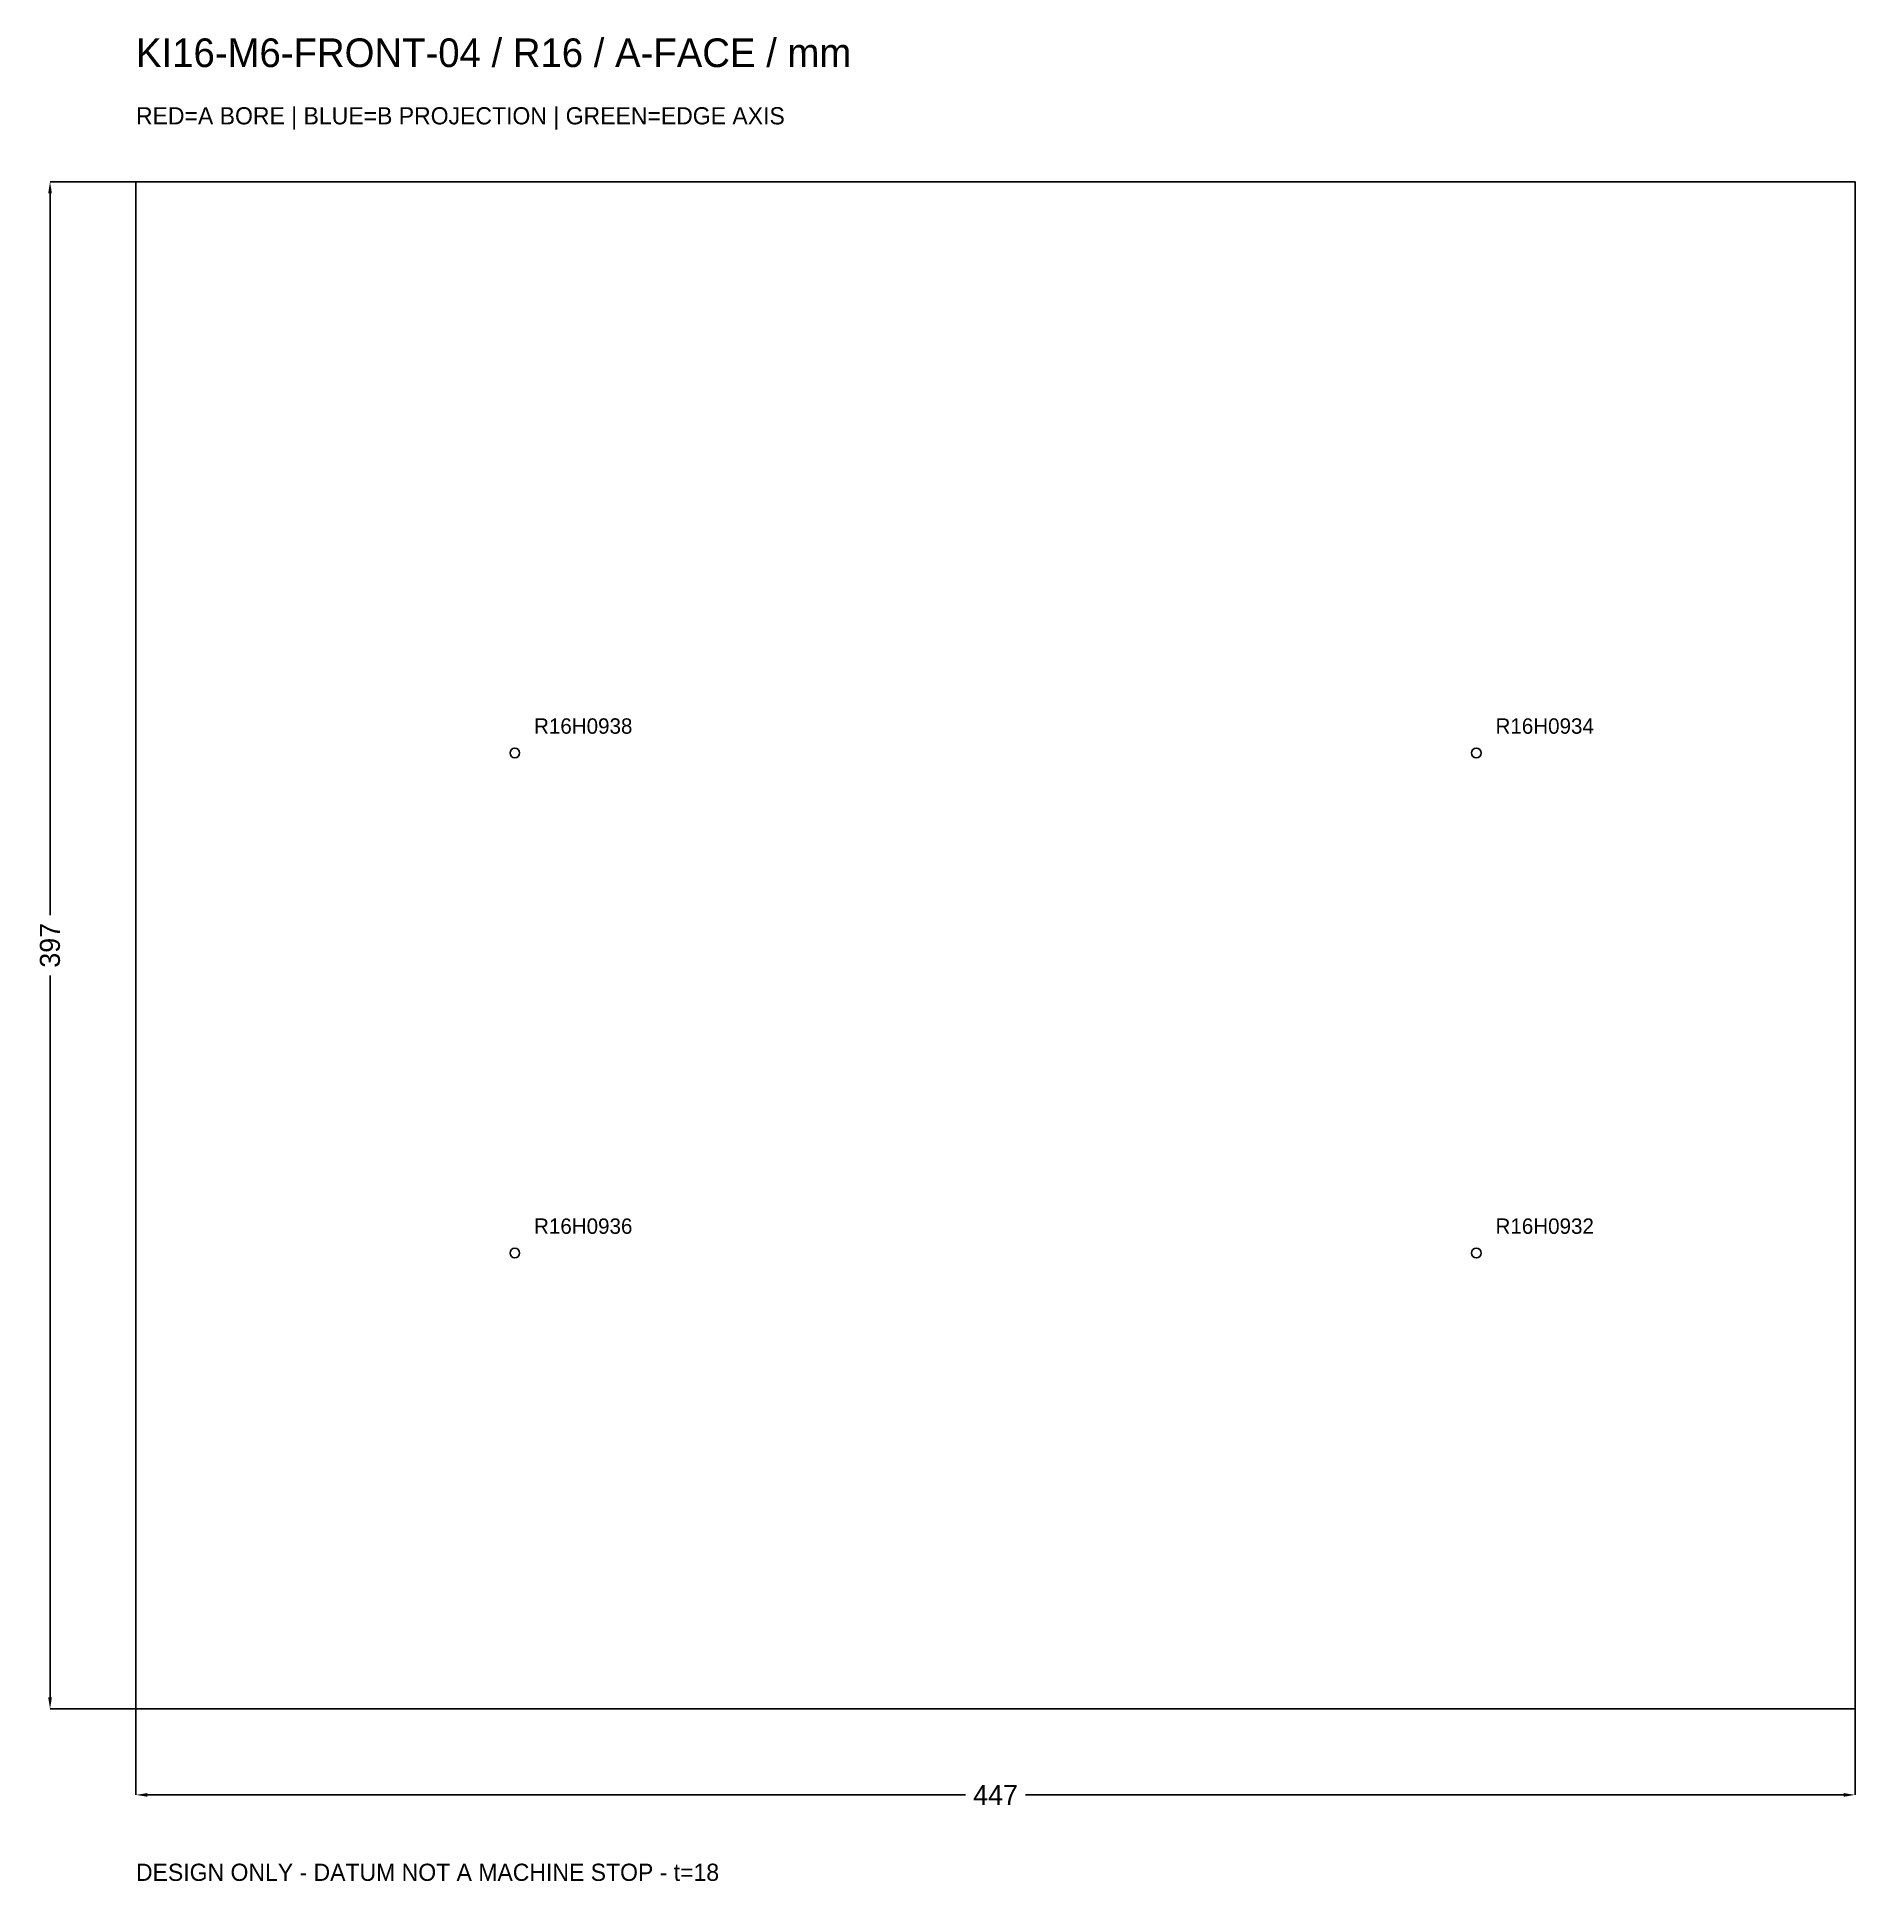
# Model space of a CAD drawing. Header units: millimetres. Extents: x -26 to 447, y -45 to 435.
import ezdxf

# ---------------------------------------------------------------- set-up
doc = ezdxf.new("R2010")
doc.units = ezdxf.units.MM
for name, color, linetype in [('BORE_A', 1, 'Continuous'), ('CONTOUR', 7, 'Continuous'), ('TEXT', 7, 'Continuous')]:
    doc.layers.add(name, color=color, linetype=linetype)
doc.dimstyles.get("Standard").update_dxf_attribs({"dimtxt": 2.5, "dimasz": 2.5, "dimexe": 1.25, "dimexo": 0.625, "dimtad": 1, "dimcen": 2.5, "dimazin": 3, "dimtfac": 1, "dimtmove": 0, "dimatfit": 3})

# ---------------------------------------------------------------- blocks, each defined once
blk = doc.blocks.new('_CLOSEDFILLED')
at = {"color": 0, "linetype": 'BYBLOCK'}
blk.add_solid([(-1, 0.16), (0, 0), (-1, -0.16)], dxfattribs=at)
blk = doc.blocks.new('*D1')
at = {"color": 2}
for p, q in [((0, 0), (0, -22.35)), ((447, 0), (447, -22.35)), ((2.98, -22.35), (215.6775, -22.35)), ((231.3225, -22.35), (444.02, -22.35))]:
    blk.add_line(p, q, dxfattribs=at)
at = {"layer": 'Defpoints'}
for p in [(0, 0), (447, 0), (0, -22.35)]:
    blk.add_point(p, dxfattribs=at)
at = {"color": 2, "xscale": 2.9800000000000004, "yscale": 2.9800000000000004, "rotation": 180}
blk.add_blockref('_CLOSEDFILLED', (0, -22.35), dxfattribs=at)
at = {"color": 2, "xscale": 2.9800000000000004, "yscale": 2.9800000000000004}
blk.add_blockref('_CLOSEDFILLED', (447, -22.35), dxfattribs=at)
at = {"color": 7, "insert": (223.5, -22.35), "char_height": 5.215, "attachment_point": 5}
blk.add_mtext('447', dxfattribs=at)
blk = doc.blocks.new('*D2')
at = {"color": 2}
for p, q in [((0, 397), (-22.35, 397)), ((-22.35, 206.3225), (-22.35, 394.02)), ((-22.35, 2.98), (-22.35, 190.6775)), ((0, 0), (-22.35, 0))]:
    blk.add_line(p, q, dxfattribs=at)
at = {"layer": 'Defpoints'}
for p in [(0, 397), (-22.35, 0), (0, 0)]:
    blk.add_point(p, dxfattribs=at)
at = {"color": 2, "xscale": 2.9800000000000004, "yscale": 2.9800000000000004}
for p, rotation in [((-22.35, 397), 90), ((-22.35, 0), 270)]:
    blk.add_blockref('_CLOSEDFILLED', p, dxfattribs=dict(at, rotation=rotation))
at = {"color": 7, "insert": (-22.35, 198.5), "char_height": 5.215, "attachment_point": 5, "rotation": 90}
blk.add_mtext('397', dxfattribs=at)

msp = doc.modelspace()

# ---------------------------------------------------------------- linework, layer by layer
at = {"layer": 'BORE_A'}
for centre in [(98.5, 248.5), (348.5, 248.5), (98.5, 118.5), (348.5, 118.5)]:
    msp.add_circle(centre, 1.25, dxfattribs=at)
at = {"layer": 'CONTOUR'}
msp.add_lwpolyline([(0, 0), (447, 0), (447, 397), (0, 397)], close=True, dxfattribs=at)

# ---------------------------------------------------------------- texts
at = {"layer": 'TEXT'}
for s, height, p in [('KI16-M6-FRONT-04 / R16 / A-FACE / mm', 7.45, (0, 426.8)), ('RED=A BORE | BLUE=B PROJECTION | GREEN=EDGE AXIS', 4.47, (0, 411.9)), ('R16H0938', 4, (103.5, 253.5)), ('R16H0934', 4, (353.5, 253.5)), ('R16H0936', 4, (103.5, 123.5)), ('R16H0932', 4, (353.5, 123.5)), ('DESIGN ONLY - DATUM NOT A MACHINE STOP - t=18', 4.47, (0, -44.7))]:
    msp.add_text(s, height=height, dxfattribs=at).set_placement(p)

# ---------------------------------------------------------------- dimensions: what is measured, and where the dimension line sits
dim = msp.add_linear_dim(base=(-22.35, 0), p1=(0, 0), p2=(0, 397), angle=90, dimstyle='Standard', override={"dimtxt": 5.215, "dimasz": 2.98, "dimdec": 2, "dimclrd": 2, "dimclre": 2, "dimclrt": 7})
dim.commit()
dim.dimension.update_dxf_attribs({"geometry": '*D2', "text_midpoint": (-22.35, 198.5)})
dim = msp.add_linear_dim(base=(0, -22.35), p1=(0, 0), p2=(447, 0), dimstyle='Standard', override={"dimtxt": 5.215, "dimasz": 2.98, "dimdec": 2, "dimclrd": 2, "dimclre": 2, "dimclrt": 7})
dim.commit()
dim.dimension.update_dxf_attribs({"geometry": '*D1', "text_midpoint": (223.5, -22.35)})

doc.saveas('drawing.dxf')
